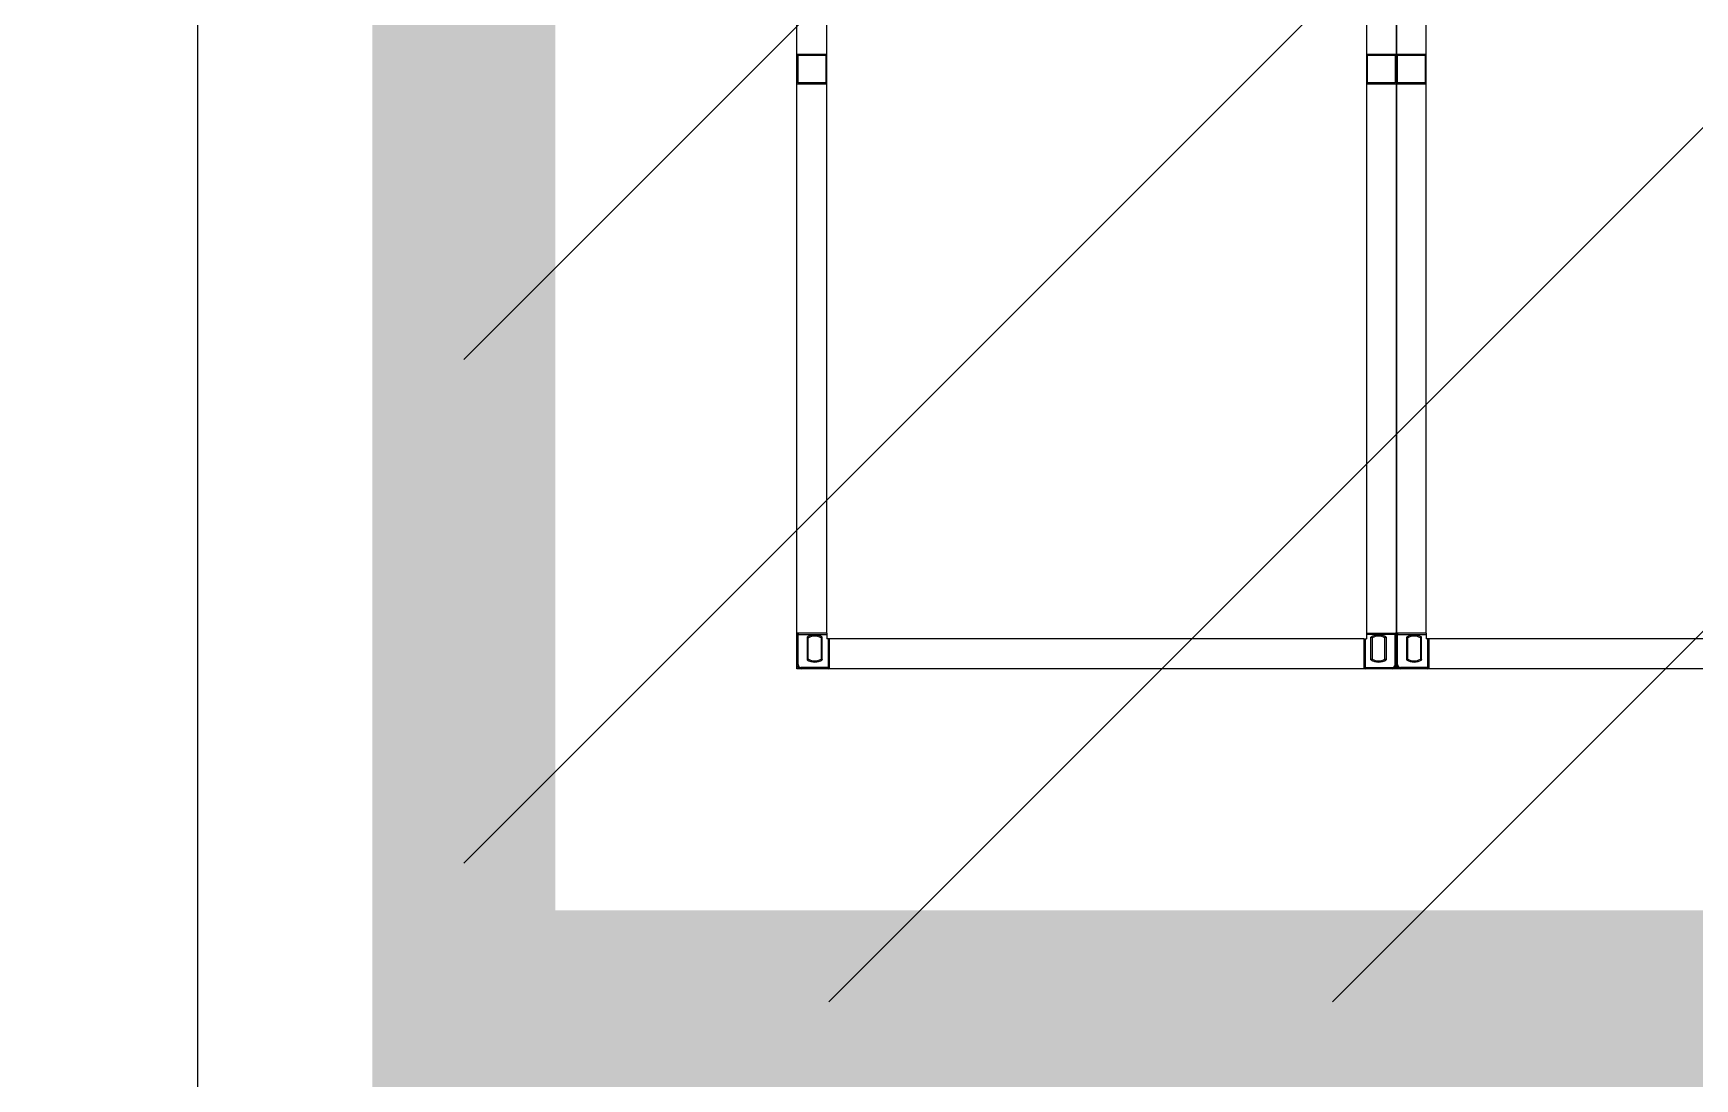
# Model space of a CAD drawing. Header units: millimetres. Extents: x 4133871 to 4440428, y -545651 to -495191.
# Drawn here: x 4276388.4 to 4276887.3, y -501206.1 to -500892.3 of the extents above; entities that cross this region are included whole.
import ezdxf

# ---------------------------------------------------------------- set-up
doc = ezdxf.new("R2010")
doc.units = ezdxf.units.MM
doc.header["$LTSCALE"] = 60
doc.layers.add('3', color=3, linetype='Continuous')
doc.layers.add('SITE BOUNDARY-AP', color=4, linetype='xxx')
doc.styles.get("Standard").update_dxf_attribs({"font": 'romans.shx', "width": 0.75, "bigfont": 'whgtxt.shx'})
doc.linetypes.add('xxx', pattern='A,0.25,-0.022286,["xxx",Standard,S=0.1,R=0,X=0,Y=-0.035957],-0.221744', length=0.49403)

# ---------------------------------------------------------------- blocks, each defined once
blk = doc.blocks.new('KEY PLAN_NEW')
at = {"color": 253}
for p, q in [((-1460.86, -1608.38), (-1460.86, -1495.5)), ((-1406.86, -1495.5), (-1406.86, -1608.38)), ((-1400.86, -1608.38), (-1400.86, -1495.5)), ((-1463.86, -1550.44), (-1463.86, -1553.44)), ((-1463.86, -1550.44), (-1460.86, -1550.44)), ((-1463.74, -1553.32), (-1463.74, -1550.56)), ((-1463.74, -1550.56), (-1460.98, -1550.56)), ((-1460.98, -1550.56), (-1460.98, -1553.32)), ((-1460.98, -1550.56), (-1460.98, -1553.32)), ((-1460.86, -1553.44), (-1460.86, -1550.44)), ((-1406.86, -1550.44), (-1406.86, -1553.44)), ((-1406.86, -1550.44), (-1403.86, -1550.44)), ((-1406.74, -1553.32), (-1406.74, -1550.56)), ((-1406.74, -1550.56), (-1403.98, -1550.56)), ((-1403.98, -1550.56), (-1403.98, -1553.32)), ((-1403.98, -1550.56), (-1403.98, -1553.32)), ((-1403.86, -1553.44), (-1403.86, -1550.44)), ((-1403.86, -1550.44), (-1403.86, -1553.44)), ((-1403.86, -1550.44), (-1400.86, -1550.44)), ((-1403.74, -1553.32), (-1403.74, -1550.56)), ((-1403.74, -1550.56), (-1400.98, -1550.56)), ((-1400.98, -1550.56), (-1400.98, -1553.32)), ((-1400.98, -1550.56), (-1400.98, -1553.32)), ((-1400.86, -1553.44), (-1400.86, -1550.44)), ((-1460.98, -1553.32), (-1463.74, -1553.32)), ((-1403.98, -1553.32), (-1406.74, -1553.32)), ((-1400.98, -1553.32), (-1403.74, -1553.32)), ((-1460.86, -1553.44), (-1463.86, -1553.44)), ((-1403.86, -1553.44), (-1406.86, -1553.44)), ((-1400.86, -1553.44), (-1403.86, -1553.44)), ((-1460.86, -1608.38), (-1460.86, -1608.94)), ((-1460.62, -1608.94), (-1460.86, -1608.94)), ((-1407.1, -1608.94), (-1460.62, -1608.94)), ((-1407.1, -1608.94), (-1406.86, -1608.94)), ((-1406.86, -1608.38), (-1406.86, -1608.94)), ((-1400.86, -1608.38), (-1400.86, -1608.94)), ((-1400.62, -1608.94), (-1400.86, -1608.94)), ((-1347.1, -1608.94), (-1400.62, -1608.94))]:
    blk.add_line(p, q, dxfattribs=at)
at = {"color": 253, "linetype": 'Continuous'}
for p, q in [((-1460.86, -1608.38), (-1463.86, -1608.38)), ((-1463.74, -1608.5), (-1463.86, -1608.5)), ((-1463.74, -1608.38), (-1463.74, -1608.5)), ((-1463.74, -1608.5), (-1460.86, -1608.5)), ((-1463.74, -1611.53), (-1463.74, -1608.5)), ((-1462.84, -1608.78), (-1462.84, -1611.04)), ((-1462.72, -1610.98), (-1462.72, -1608.85)), ((-1461.45, -1608.85), (-1461.45, -1610.98)), ((-1461.33, -1611.04), (-1461.33, -1608.78)), ((-1460.74, -1608.94), (-1460.74, -1611.82)), ((-1460.62, -1608.94), (-1460.62, -1611.94)), ((-1407.1, -1608.94), (-1407.1, -1611.94)), ((-1406.98, -1608.94), (-1406.98, -1611.82)), ((-1406.86, -1608.38), (-1403.86, -1608.38)), ((-1403.98, -1608.5), (-1406.86, -1608.5)), ((-1406.4, -1611.04), (-1406.4, -1608.78)), ((-1406.28, -1608.85), (-1406.28, -1610.98)), ((-1405.01, -1610.98), (-1405.01, -1608.85)), ((-1404.89, -1608.78), (-1404.89, -1611.04)), ((-1403.98, -1608.38), (-1403.98, -1608.5)), ((-1403.98, -1608.5), (-1403.86, -1608.5)), ((-1403.98, -1611.53), (-1403.98, -1608.5)), ((-1400.86, -1608.38), (-1403.86, -1608.38)), ((-1403.74, -1608.5), (-1403.86, -1608.5)), ((-1403.74, -1608.38), (-1403.74, -1608.5)), ((-1403.74, -1608.5), (-1400.86, -1608.5)), ((-1403.74, -1611.53), (-1403.74, -1608.5)), ((-1402.84, -1608.78), (-1402.84, -1611.04)), ((-1402.72, -1610.98), (-1402.72, -1608.85)), ((-1401.45, -1608.85), (-1401.45, -1610.98)), ((-1401.33, -1611.04), (-1401.33, -1608.78)), ((-1400.74, -1608.94), (-1400.74, -1611.82)), ((-1400.62, -1608.94), (-1400.62, -1611.94)), ((-1463.74, -1611.53), (-1463.86, -1611.53)), ((-1403.98, -1611.53), (-1403.86, -1611.53)), ((-1403.74, -1611.53), (-1403.86, -1611.53)), ((-1463.74, -1611.82), (-1463.74, -1611.82)), ((-1463.74, -1611.82), (-1463.74, -1611.82)), ((-1463.45, -1611.82), (-1463.45, -1611.94)), ((-1460.74, -1611.82), (-1463.45, -1611.82)), ((-1460.74, -1611.94), (-1460.74, -1611.82)), ((-1460.62, -1611.82), (-1460.74, -1611.82)), ((-1407.1, -1611.82), (-1406.98, -1611.82)), ((-1406.98, -1611.94), (-1406.98, -1611.82)), ((-1406.98, -1611.82), (-1404.27, -1611.82)), ((-1404.27, -1611.82), (-1404.27, -1611.94)), ((-1403.98, -1611.82), (-1403.98, -1611.82)), ((-1403.98, -1611.82), (-1403.98, -1611.82)), ((-1403.74, -1611.82), (-1403.74, -1611.82)), ((-1403.74, -1611.82), (-1403.74, -1611.82)), ((-1403.45, -1611.82), (-1403.45, -1611.94)), ((-1400.74, -1611.82), (-1403.45, -1611.82)), ((-1400.74, -1611.94), (-1400.74, -1611.82)), ((-1400.62, -1611.82), (-1400.74, -1611.82))]:
    blk.add_line(p, q, dxfattribs=at)
at = {"color": 253}
for points in [[(-1463.86, -1491.94), (-1403.86, -1491.94), (-1403.86, -1611.94), (-1463.86, -1611.94)], [(-1403.86, -1491.94), (-1343.86, -1491.94), (-1343.86, -1611.94), (-1403.86, -1611.94)]]:
    blk.add_lwpolyline(points, close=True, dxfattribs=at)
at = {"color": 253, "linetype": 'Continuous'}
for centre, radius, start, end in [((-1463.74, -1608.5), 0.12, 90, 180), ((-1462.08, -1609.91), 1.36, 56.2792, 123.7208), ((-1462.08, -1609.91), 1.24, 59.1964, 120.8036), ((-1405.64, -1609.91), 1.36, 56.2792, 123.7208), ((-1405.64, -1609.91), 1.24, 59.1964, 120.8036), ((-1403.98, -1608.5), 0.12, 0, 90), ((-1403.74, -1608.5), 0.12, 90, 180), ((-1402.08, -1609.91), 1.36, 56.2792, 123.7208), ((-1402.08, -1609.91), 1.24, 59.1964, 120.8036), ((-1463.45, -1611.53), 0.41, 180, 270), ((-1463.45, -1611.53), 0.29, 180, 270), ((-1462.08, -1609.91), 1.36, 236.2792, 303.7208), ((-1462.08, -1609.91), 1.24, 239.1964, 300.8036), ((-1405.64, -1609.91), 1.36, 236.2792, 303.7208), ((-1405.64, -1609.91), 1.24, 239.1964, 300.8036), ((-1404.27, -1611.53), 0.41, 270, 0), ((-1404.27, -1611.53), 0.29, 270, 0), ((-1403.45, -1611.53), 0.41, 180, 270), ((-1403.45, -1611.53), 0.29, 180, 270), ((-1402.08, -1609.91), 1.36, 236.2792, 303.7208), ((-1402.08, -1609.91), 1.24, 239.1964, 300.8036), ((-1460.74, -1611.82), 0.12, 270, 0), ((-1406.98, -1611.82), 0.12, 180, 270), ((-1400.74, -1611.82), 0.12, 270, 0)]:
    blk.add_arc(centre, radius, start, end, dxfattribs=at)
for points, knots in [([(-1462.84, -1608.78), (-1462.84, -1608.78, 46), (-1462.84, -1608.78, 46), (-1462.83, -1608.78, 46), (-1462.83, -1608.78, 46), (-1462.83, -1608.78, 46), (-1462.83, -1608.79, 46), (-1462.83, -1608.79, 46), (-1462.82, -1608.79, 46), (-1462.82, -1608.79, 46), (-1462.81, -1608.8, 46), (-1462.81, -1608.8, 46), (-1462.8, -1608.8, 46), (-1462.8, -1608.8, 46), (-1462.8, -1608.8, 46), (-1462.8, -1608.8, 46), (-1462.79, -1608.81, 46), (-1462.79, -1608.81, 46), (-1462.79, -1608.81, 46), (-1462.79, -1608.81, 46), (-1462.78, -1608.81, 46), (-1462.78, -1608.82, 46), (-1462.77, -1608.82, 46), (-1462.77, -1608.82, 46), (-1462.76, -1608.82, 46), (-1462.76, -1608.82, 46), (-1462.76, -1608.82, 46), (-1462.76, -1608.82, 46), (-1462.76, -1608.83, 46), (-1462.76, -1608.83, 46), (-1462.75, -1608.83, 46), (-1462.75, -1608.83, 46), (-1462.74, -1608.83, 46), (-1462.74, -1608.83, 46), (-1462.74, -1608.84, 46), (-1462.74, -1608.84, 46), (-1462.74, -1608.84, 46), (-1462.74, -1608.84, 46), (-1462.73, -1608.84, 46), (-1462.73, -1608.84, 46), (-1462.73, -1608.84, 46), (-1462.73, -1608.84, 46), (-1462.73, -1608.84, 46), (-1462.72, -1608.84, 46), (-1462.72, -1608.85, 46), (-1462.72, -1608.85, 46), (-1462.72, -1608.85, 46), (-1462.72, -1608.85, 46), (-1462.72, -1608.85, 46), (-1462.72, -1608.85, 46), (-1462.72, -1608.85, 46), (-1462.72, -1608.85, 46), (-1462.72, -1608.85, 46), (-1462.72, -1608.85, 46)], [0, 0, 0, 0, 0.00782, 0.00782, 0.015639, 0.031279, 0.031279, 0.062557, 0.062557, 0.125114, 0.125114, 0.187671, 0.187671, 0.21895, 0.21895, 0.234589, 0.234589, 0.250228, 0.250228, 0.312785, 0.312785, 0.375342, 0.375342, 0.437899, 0.437899, 0.453538, 0.453538, 0.469178, 0.469178, 0.500456, 0.500456, 0.563013, 0.563013, 0.62557, 0.62557, 0.641209, 0.641209, 0.656849, 0.656849, 0.688127, 0.688127, 0.750684, 0.750684, 0.813241, 0.813241, 0.828881, 0.828881, 0.84452, 0.84452, 0.875798, 0.875798, 0.938355, 1, 1, 1, 1]), ([(-1461.45, -1608.85), (-1461.45, -1608.85, 46), (-1461.45, -1608.85, 46), (-1461.45, -1608.85, 46), (-1461.44, -1608.85, 46), (-1461.44, -1608.85, 46), (-1461.44, -1608.85, 46), (-1461.44, -1608.85, 46), (-1461.44, -1608.85, 46), (-1461.44, -1608.85, 46), (-1461.44, -1608.84, 46), (-1461.44, -1608.84, 46), (-1461.43, -1608.84, 46), (-1461.43, -1608.84, 46), (-1461.43, -1608.84, 46), (-1461.43, -1608.84, 46), (-1461.43, -1608.84, 46), (-1461.43, -1608.84, 46), (-1461.43, -1608.84, 46), (-1461.43, -1608.84, 46), (-1461.42, -1608.83, 46), (-1461.42, -1608.83, 46), (-1461.41, -1608.83, 46), (-1461.41, -1608.83, 46), (-1461.41, -1608.83, 46), (-1461.41, -1608.83, 46), (-1461.4, -1608.82, 46), (-1461.4, -1608.82, 46), (-1461.4, -1608.82, 46), (-1461.4, -1608.82, 46), (-1461.4, -1608.82, 46), (-1461.39, -1608.82, 46), (-1461.39, -1608.82, 46), (-1461.38, -1608.81, 46), (-1461.38, -1608.81, 46), (-1461.37, -1608.81, 46), (-1461.37, -1608.81, 46), (-1461.37, -1608.81, 46), (-1461.37, -1608.8, 46), (-1461.37, -1608.8, 46), (-1461.36, -1608.8, 46), (-1461.36, -1608.8, 46), (-1461.36, -1608.8, 46), (-1461.35, -1608.8, 46), (-1461.35, -1608.79, 46), (-1461.34, -1608.79, 46), (-1461.34, -1608.79, 46), (-1461.33, -1608.79, 46), (-1461.33, -1608.78, 46), (-1461.33, -1608.78, 46), (-1461.33, -1608.78, 46), (-1461.33, -1608.78, 46), (-1461.33, -1608.78, 46), (-1461.33, -1608.78, 46)], [0, 0, 0, 0, 0.06206, 0.12459, 0.12459, 0.155854, 0.155854, 0.171487, 0.171487, 0.187119, 0.187119, 0.249648, 0.249648, 0.312178, 0.312178, 0.343442, 0.343442, 0.359075, 0.359075, 0.374707, 0.374707, 0.437236, 0.437236, 0.499766, 0.499766, 0.53103, 0.53103, 0.546663, 0.546663, 0.562295, 0.562295, 0.624824, 0.624824, 0.687353, 0.687353, 0.749883, 0.749883, 0.765515, 0.765515, 0.781147, 0.781147, 0.812412, 0.812412, 0.874941, 0.874941, 0.937471, 0.937471, 0.968735, 0.968735, 0.984368, 0.992184, 0.992184, 1, 1, 1, 1]), ([(-1406.28, -1608.85), (-1406.28, -1608.85, 46), (-1406.28, -1608.85, 46), (-1406.28, -1608.85, 46), (-1406.28, -1608.85, 46), (-1406.28, -1608.85, 46), (-1406.28, -1608.85, 46), (-1406.28, -1608.85, 46), (-1406.28, -1608.85, 46), (-1406.28, -1608.85, 46), (-1406.28, -1608.84, 46), (-1406.29, -1608.84, 46), (-1406.29, -1608.84, 46), (-1406.29, -1608.84, 46), (-1406.29, -1608.84, 46), (-1406.29, -1608.84, 46), (-1406.3, -1608.84, 46), (-1406.3, -1608.84, 46), (-1406.3, -1608.84, 46), (-1406.3, -1608.84, 46), (-1406.3, -1608.83, 46), (-1406.3, -1608.83, 46), (-1406.31, -1608.83, 46), (-1406.31, -1608.83, 46), (-1406.32, -1608.83, 46), (-1406.32, -1608.83, 46), (-1406.32, -1608.82, 46), (-1406.32, -1608.82, 46), (-1406.32, -1608.82, 46), (-1406.32, -1608.82, 46), (-1406.33, -1608.82, 46), (-1406.33, -1608.82, 46), (-1406.34, -1608.82, 46), (-1406.34, -1608.81, 46), (-1406.35, -1608.81, 46), (-1406.35, -1608.81, 46), (-1406.35, -1608.81, 46), (-1406.35, -1608.81, 46), (-1406.36, -1608.8, 46), (-1406.36, -1608.8, 46), (-1406.36, -1608.8, 46), (-1406.36, -1608.8, 46), (-1406.37, -1608.8, 46), (-1406.37, -1608.8, 46), (-1406.38, -1608.79, 46), (-1406.38, -1608.79, 46), (-1406.39, -1608.79, 46), (-1406.39, -1608.79, 46), (-1406.39, -1608.78, 46), (-1406.39, -1608.78, 46), (-1406.39, -1608.78, 46), (-1406.4, -1608.78, 46), (-1406.4, -1608.78, 46), (-1406.4, -1608.78, 46)], [0, 0, 0, 0, 0.06206, 0.12459, 0.12459, 0.155854, 0.155854, 0.171487, 0.171487, 0.187119, 0.187119, 0.249648, 0.249648, 0.312178, 0.312178, 0.343442, 0.343442, 0.359075, 0.359075, 0.374707, 0.374707, 0.437236, 0.437236, 0.499766, 0.499766, 0.53103, 0.53103, 0.546663, 0.546663, 0.562295, 0.562295, 0.624824, 0.624824, 0.687353, 0.687353, 0.749883, 0.749883, 0.765515, 0.765515, 0.781147, 0.781147, 0.812412, 0.812412, 0.874941, 0.874941, 0.937471, 0.937471, 0.968735, 0.968735, 0.984368, 0.992184, 0.992184, 1, 1, 1, 1]), ([(-1404.89, -1608.78), (-1404.89, -1608.78, 46), (-1404.89, -1608.78, 46), (-1404.89, -1608.78, 46), (-1404.89, -1608.78, 46), (-1404.89, -1608.78, 46), (-1404.89, -1608.79, 46), (-1404.9, -1608.79, 46), (-1404.9, -1608.79, 46), (-1404.91, -1608.79, 46), (-1404.91, -1608.8, 46), (-1404.92, -1608.8, 46), (-1404.92, -1608.8, 46), (-1404.92, -1608.8, 46), (-1404.93, -1608.8, 46), (-1404.93, -1608.8, 46), (-1404.93, -1608.81, 46), (-1404.93, -1608.81, 46), (-1404.93, -1608.81, 46), (-1404.94, -1608.81, 46), (-1404.94, -1608.81, 46), (-1404.95, -1608.82, 46), (-1404.95, -1608.82, 46), (-1404.96, -1608.82, 46), (-1404.96, -1608.82, 46), (-1404.96, -1608.82, 46), (-1404.96, -1608.82, 46), (-1404.96, -1608.82, 46), (-1404.97, -1608.83, 46), (-1404.97, -1608.83, 46), (-1404.97, -1608.83, 46), (-1404.97, -1608.83, 46), (-1404.98, -1608.83, 46), (-1404.98, -1608.83, 46), (-1404.99, -1608.84, 46), (-1404.99, -1608.84, 46), (-1404.99, -1608.84, 46), (-1404.99, -1608.84, 46), (-1404.99, -1608.84, 46), (-1404.99, -1608.84, 46), (-1404.99, -1608.84, 46), (-1404.99, -1608.84, 46), (-1405, -1608.84, 46), (-1405, -1608.84, 46), (-1405, -1608.85, 46), (-1405, -1608.85, 46), (-1405, -1608.85, 46), (-1405, -1608.85, 46), (-1405, -1608.85, 46), (-1405, -1608.85, 46), (-1405.01, -1608.85, 46), (-1405.01, -1608.85, 46), (-1405.01, -1608.85, 46), (-1405.01, -1608.85, 46)], [0, 0, 0, 0, 0.00782, 0.00782, 0.015639, 0.031279, 0.031279, 0.062557, 0.062557, 0.125114, 0.125114, 0.187671, 0.187671, 0.21895, 0.21895, 0.234589, 0.234589, 0.250228, 0.250228, 0.312785, 0.312785, 0.375342, 0.375342, 0.437899, 0.437899, 0.453538, 0.453538, 0.469178, 0.469178, 0.500456, 0.500456, 0.563013, 0.563013, 0.62557, 0.62557, 0.641209, 0.641209, 0.656849, 0.656849, 0.688127, 0.688127, 0.750684, 0.750684, 0.813241, 0.813241, 0.828881, 0.828881, 0.84452, 0.84452, 0.875798, 0.875798, 0.938355, 1, 1, 1, 1]), ([(-1402.84, -1608.78), (-1402.84, -1608.78, 46), (-1402.84, -1608.78, 46), (-1402.83, -1608.78, 46), (-1402.83, -1608.78, 46), (-1402.83, -1608.78, 46), (-1402.83, -1608.79, 46), (-1402.83, -1608.79, 46), (-1402.82, -1608.79, 46), (-1402.82, -1608.79, 46), (-1402.81, -1608.8, 46), (-1402.81, -1608.8, 46), (-1402.8, -1608.8, 46), (-1402.8, -1608.8, 46), (-1402.8, -1608.8, 46), (-1402.8, -1608.8, 46), (-1402.79, -1608.81, 46), (-1402.79, -1608.81, 46), (-1402.79, -1608.81, 46), (-1402.79, -1608.81, 46), (-1402.78, -1608.81, 46), (-1402.78, -1608.82, 46), (-1402.77, -1608.82, 46), (-1402.77, -1608.82, 46), (-1402.76, -1608.82, 46), (-1402.76, -1608.82, 46), (-1402.76, -1608.82, 46), (-1402.76, -1608.82, 46), (-1402.76, -1608.83, 46), (-1402.76, -1608.83, 46), (-1402.75, -1608.83, 46), (-1402.75, -1608.83, 46), (-1402.74, -1608.83, 46), (-1402.74, -1608.83, 46), (-1402.74, -1608.84, 46), (-1402.74, -1608.84, 46), (-1402.74, -1608.84, 46), (-1402.74, -1608.84, 46), (-1402.73, -1608.84, 46), (-1402.73, -1608.84, 46), (-1402.73, -1608.84, 46), (-1402.73, -1608.84, 46), (-1402.73, -1608.84, 46), (-1402.72, -1608.84, 46), (-1402.72, -1608.85, 46), (-1402.72, -1608.85, 46), (-1402.72, -1608.85, 46), (-1402.72, -1608.85, 46), (-1402.72, -1608.85, 46), (-1402.72, -1608.85, 46), (-1402.72, -1608.85, 46), (-1402.72, -1608.85, 46), (-1402.72, -1608.85, 46), (-1402.72, -1608.85, 46)], [0, 0, 0, 0, 0.00782, 0.00782, 0.015639, 0.031279, 0.031279, 0.062557, 0.062557, 0.125114, 0.125114, 0.187671, 0.187671, 0.21895, 0.21895, 0.234589, 0.234589, 0.250228, 0.250228, 0.312785, 0.312785, 0.375342, 0.375342, 0.437899, 0.437899, 0.453538, 0.453538, 0.469178, 0.469178, 0.500456, 0.500456, 0.563013, 0.563013, 0.62557, 0.62557, 0.641209, 0.641209, 0.656849, 0.656849, 0.688127, 0.688127, 0.750684, 0.750684, 0.813241, 0.813241, 0.828881, 0.828881, 0.84452, 0.84452, 0.875798, 0.875798, 0.938355, 1, 1, 1, 1]), ([(-1401.45, -1608.85), (-1401.45, -1608.85, 46), (-1401.45, -1608.85, 46), (-1401.45, -1608.85, 46), (-1401.44, -1608.85, 46), (-1401.44, -1608.85, 46), (-1401.44, -1608.85, 46), (-1401.44, -1608.85, 46), (-1401.44, -1608.85, 46), (-1401.44, -1608.85, 46), (-1401.44, -1608.84, 46), (-1401.44, -1608.84, 46), (-1401.43, -1608.84, 46), (-1401.43, -1608.84, 46), (-1401.43, -1608.84, 46), (-1401.43, -1608.84, 46), (-1401.43, -1608.84, 46), (-1401.43, -1608.84, 46), (-1401.43, -1608.84, 46), (-1401.43, -1608.84, 46), (-1401.42, -1608.83, 46), (-1401.42, -1608.83, 46), (-1401.41, -1608.83, 46), (-1401.41, -1608.83, 46), (-1401.41, -1608.83, 46), (-1401.41, -1608.83, 46), (-1401.4, -1608.82, 46), (-1401.4, -1608.82, 46), (-1401.4, -1608.82, 46), (-1401.4, -1608.82, 46), (-1401.4, -1608.82, 46), (-1401.39, -1608.82, 46), (-1401.39, -1608.82, 46), (-1401.38, -1608.81, 46), (-1401.38, -1608.81, 46), (-1401.37, -1608.81, 46), (-1401.37, -1608.81, 46), (-1401.37, -1608.81, 46), (-1401.37, -1608.8, 46), (-1401.37, -1608.8, 46), (-1401.36, -1608.8, 46), (-1401.36, -1608.8, 46), (-1401.36, -1608.8, 46), (-1401.35, -1608.8, 46), (-1401.35, -1608.79, 46), (-1401.34, -1608.79, 46), (-1401.34, -1608.79, 46), (-1401.33, -1608.79, 46), (-1401.33, -1608.78, 46), (-1401.33, -1608.78, 46), (-1401.33, -1608.78, 46), (-1401.33, -1608.78, 46), (-1401.33, -1608.78, 46), (-1401.33, -1608.78, 46)], [0, 0, 0, 0, 0.06206, 0.12459, 0.12459, 0.155854, 0.155854, 0.171487, 0.171487, 0.187119, 0.187119, 0.249648, 0.249648, 0.312178, 0.312178, 0.343442, 0.343442, 0.359075, 0.359075, 0.374707, 0.374707, 0.437236, 0.437236, 0.499766, 0.499766, 0.53103, 0.53103, 0.546663, 0.546663, 0.562295, 0.562295, 0.624824, 0.624824, 0.687353, 0.687353, 0.749883, 0.749883, 0.765515, 0.765515, 0.781147, 0.781147, 0.812412, 0.812412, 0.874941, 0.874941, 0.937471, 0.937471, 0.968735, 0.968735, 0.984368, 0.992184, 0.992184, 1, 1, 1, 1]), ([(-1462.84, -1611.04), (-1462.84, -1611.04, 46), (-1462.84, -1611.04, 46), (-1462.83, -1611.04, 46), (-1462.83, -1611.04, 46), (-1462.83, -1611.04, 46), (-1462.83, -1611.04, 46), (-1462.83, -1611.04, 46), (-1462.82, -1611.04, 46), (-1462.82, -1611.03, 46), (-1462.81, -1611.03, 46), (-1462.81, -1611.03, 46), (-1462.8, -1611.03, 46), (-1462.8, -1611.03, 46), (-1462.8, -1611.02, 46), (-1462.8, -1611.02, 46), (-1462.79, -1611.02, 46), (-1462.79, -1611.02, 46), (-1462.79, -1611.02, 46), (-1462.79, -1611.02, 46), (-1462.78, -1611.01, 46), (-1462.78, -1611.01, 46), (-1462.77, -1611.01, 46), (-1462.77, -1611.01, 46), (-1462.76, -1611, 46), (-1462.76, -1611, 46), (-1462.76, -1611, 46), (-1462.76, -1611, 46), (-1462.76, -1611, 46), (-1462.76, -1611, 46), (-1462.75, -1611, 46), (-1462.75, -1611, 46), (-1462.74, -1610.99, 46), (-1462.74, -1610.99, 46), (-1462.74, -1610.99, 46), (-1462.74, -1610.99, 46), (-1462.74, -1610.99, 46), (-1462.74, -1610.99, 46), (-1462.73, -1610.99, 46), (-1462.73, -1610.99, 46), (-1462.73, -1610.99, 46), (-1462.73, -1610.99, 46), (-1462.73, -1610.98, 46), (-1462.72, -1610.98, 46), (-1462.72, -1610.98, 46), (-1462.72, -1610.98, 46), (-1462.72, -1610.98, 46), (-1462.72, -1610.98, 46), (-1462.72, -1610.98, 46), (-1462.72, -1610.98, 46), (-1462.72, -1610.98, 46), (-1462.72, -1610.98, 46), (-1462.72, -1610.98, 46), (-1462.72, -1610.98, 46)], [0, 0, 0, 0, 0.00782, 0.00782, 0.015639, 0.031279, 0.031279, 0.062557, 0.062557, 0.125114, 0.125114, 0.187671, 0.187671, 0.21895, 0.21895, 0.234589, 0.234589, 0.250228, 0.250228, 0.312785, 0.312785, 0.375342, 0.375342, 0.437899, 0.437899, 0.453538, 0.453538, 0.469178, 0.469178, 0.500456, 0.500456, 0.563013, 0.563013, 0.62557, 0.62557, 0.641209, 0.641209, 0.656849, 0.656849, 0.688127, 0.688127, 0.750684, 0.750684, 0.813241, 0.813241, 0.828881, 0.828881, 0.84452, 0.84452, 0.875798, 0.875798, 0.938355, 1, 1, 1, 1]), ([(-1461.45, -1610.98), (-1461.45, -1610.98, 46), (-1461.45, -1610.98, 46), (-1461.45, -1610.98, 46), (-1461.44, -1610.98, 46), (-1461.44, -1610.98, 46), (-1461.44, -1610.98, 46), (-1461.44, -1610.98, 46), (-1461.44, -1610.98, 46), (-1461.44, -1610.98, 46), (-1461.44, -1610.98, 46), (-1461.44, -1610.98, 46), (-1461.43, -1610.99, 46), (-1461.43, -1610.99, 46), (-1461.43, -1610.99, 46), (-1461.43, -1610.99, 46), (-1461.43, -1610.99, 46), (-1461.43, -1610.99, 46), (-1461.43, -1610.99, 46), (-1461.43, -1610.99, 46), (-1461.42, -1610.99, 46), (-1461.42, -1610.99, 46), (-1461.41, -1611, 46), (-1461.41, -1611, 46), (-1461.41, -1611, 46), (-1461.41, -1611, 46), (-1461.4, -1611, 46), (-1461.4, -1611, 46), (-1461.4, -1611, 46), (-1461.4, -1611, 46), (-1461.4, -1611.01, 46), (-1461.39, -1611.01, 46), (-1461.39, -1611.01, 46), (-1461.38, -1611.01, 46), (-1461.38, -1611.02, 46), (-1461.37, -1611.02, 46), (-1461.37, -1611.02, 46), (-1461.37, -1611.02, 46), (-1461.37, -1611.02, 46), (-1461.37, -1611.02, 46), (-1461.36, -1611.03, 46), (-1461.36, -1611.03, 46), (-1461.36, -1611.03, 46), (-1461.35, -1611.03, 46), (-1461.35, -1611.03, 46), (-1461.34, -1611.04, 46), (-1461.34, -1611.04, 46), (-1461.33, -1611.04, 46), (-1461.33, -1611.04, 46), (-1461.33, -1611.04, 46), (-1461.33, -1611.04, 46), (-1461.33, -1611.04, 46), (-1461.33, -1611.04, 46), (-1461.33, -1611.04, 46)], [0, 0, 0, 0, 0.06206, 0.12459, 0.12459, 0.155854, 0.155854, 0.171487, 0.171487, 0.187119, 0.187119, 0.249648, 0.249648, 0.312178, 0.312178, 0.343442, 0.343442, 0.359075, 0.359075, 0.374707, 0.374707, 0.437236, 0.437236, 0.499766, 0.499766, 0.53103, 0.53103, 0.546663, 0.546663, 0.562295, 0.562295, 0.624824, 0.624824, 0.687353, 0.687353, 0.749883, 0.749883, 0.765515, 0.765515, 0.781147, 0.781147, 0.812412, 0.812412, 0.874941, 0.874941, 0.937471, 0.937471, 0.968735, 0.968735, 0.984368, 0.992184, 0.992184, 1, 1, 1, 1]), ([(-1406.28, -1610.98), (-1406.28, -1610.98, 46), (-1406.28, -1610.98, 46), (-1406.28, -1610.98, 46), (-1406.28, -1610.98, 46), (-1406.28, -1610.98, 46), (-1406.28, -1610.98, 46), (-1406.28, -1610.98, 46), (-1406.28, -1610.98, 46), (-1406.28, -1610.98, 46), (-1406.28, -1610.98, 46), (-1406.29, -1610.98, 46), (-1406.29, -1610.99, 46), (-1406.29, -1610.99, 46), (-1406.29, -1610.99, 46), (-1406.29, -1610.99, 46), (-1406.3, -1610.99, 46), (-1406.3, -1610.99, 46), (-1406.3, -1610.99, 46), (-1406.3, -1610.99, 46), (-1406.3, -1610.99, 46), (-1406.3, -1610.99, 46), (-1406.31, -1611, 46), (-1406.31, -1611, 46), (-1406.32, -1611, 46), (-1406.32, -1611, 46), (-1406.32, -1611, 46), (-1406.32, -1611, 46), (-1406.32, -1611, 46), (-1406.32, -1611, 46), (-1406.33, -1611.01, 46), (-1406.33, -1611.01, 46), (-1406.34, -1611.01, 46), (-1406.34, -1611.01, 46), (-1406.35, -1611.02, 46), (-1406.35, -1611.02, 46), (-1406.35, -1611.02, 46), (-1406.35, -1611.02, 46), (-1406.36, -1611.02, 46), (-1406.36, -1611.02, 46), (-1406.36, -1611.03, 46), (-1406.36, -1611.03, 46), (-1406.37, -1611.03, 46), (-1406.37, -1611.03, 46), (-1406.38, -1611.03, 46), (-1406.38, -1611.04, 46), (-1406.39, -1611.04, 46), (-1406.39, -1611.04, 46), (-1406.39, -1611.04, 46), (-1406.39, -1611.04, 46), (-1406.39, -1611.04, 46), (-1406.4, -1611.04, 46), (-1406.4, -1611.04, 46), (-1406.4, -1611.04, 46)], [0, 0, 0, 0, 0.06206, 0.12459, 0.12459, 0.155854, 0.155854, 0.171487, 0.171487, 0.187119, 0.187119, 0.249648, 0.249648, 0.312178, 0.312178, 0.343442, 0.343442, 0.359075, 0.359075, 0.374707, 0.374707, 0.437236, 0.437236, 0.499766, 0.499766, 0.53103, 0.53103, 0.546663, 0.546663, 0.562295, 0.562295, 0.624824, 0.624824, 0.687353, 0.687353, 0.749883, 0.749883, 0.765515, 0.765515, 0.781147, 0.781147, 0.812412, 0.812412, 0.874941, 0.874941, 0.937471, 0.937471, 0.968735, 0.968735, 0.984368, 0.992184, 0.992184, 1, 1, 1, 1]), ([(-1404.89, -1611.04), (-1404.89, -1611.04, 46), (-1404.89, -1611.04, 46), (-1404.89, -1611.04, 46), (-1404.89, -1611.04, 46), (-1404.89, -1611.04, 46), (-1404.89, -1611.04, 46), (-1404.9, -1611.04, 46), (-1404.9, -1611.04, 46), (-1404.91, -1611.03, 46), (-1404.91, -1611.03, 46), (-1404.92, -1611.03, 46), (-1404.92, -1611.03, 46), (-1404.92, -1611.03, 46), (-1404.93, -1611.02, 46), (-1404.93, -1611.02, 46), (-1404.93, -1611.02, 46), (-1404.93, -1611.02, 46), (-1404.93, -1611.02, 46), (-1404.94, -1611.02, 46), (-1404.94, -1611.01, 46), (-1404.95, -1611.01, 46), (-1404.95, -1611.01, 46), (-1404.96, -1611.01, 46), (-1404.96, -1611, 46), (-1404.96, -1611, 46), (-1404.96, -1611, 46), (-1404.96, -1611, 46), (-1404.97, -1611, 46), (-1404.97, -1611, 46), (-1404.97, -1611, 46), (-1404.97, -1611, 46), (-1404.98, -1610.99, 46), (-1404.98, -1610.99, 46), (-1404.99, -1610.99, 46), (-1404.99, -1610.99, 46), (-1404.99, -1610.99, 46), (-1404.99, -1610.99, 46), (-1404.99, -1610.99, 46), (-1404.99, -1610.99, 46), (-1404.99, -1610.99, 46), (-1404.99, -1610.99, 46), (-1405, -1610.98, 46), (-1405, -1610.98, 46), (-1405, -1610.98, 46), (-1405, -1610.98, 46), (-1405, -1610.98, 46), (-1405, -1610.98, 46), (-1405, -1610.98, 46), (-1405, -1610.98, 46), (-1405.01, -1610.98, 46), (-1405.01, -1610.98, 46), (-1405.01, -1610.98, 46), (-1405.01, -1610.98, 46)], [0, 0, 0, 0, 0.00782, 0.00782, 0.015639, 0.031279, 0.031279, 0.062557, 0.062557, 0.125114, 0.125114, 0.187671, 0.187671, 0.21895, 0.21895, 0.234589, 0.234589, 0.250228, 0.250228, 0.312785, 0.312785, 0.375342, 0.375342, 0.437899, 0.437899, 0.453538, 0.453538, 0.469178, 0.469178, 0.500456, 0.500456, 0.563013, 0.563013, 0.62557, 0.62557, 0.641209, 0.641209, 0.656849, 0.656849, 0.688127, 0.688127, 0.750684, 0.750684, 0.813241, 0.813241, 0.828881, 0.828881, 0.84452, 0.84452, 0.875798, 0.875798, 0.938355, 1, 1, 1, 1]), ([(-1402.84, -1611.04), (-1402.84, -1611.04, 46), (-1402.84, -1611.04, 46), (-1402.83, -1611.04, 46), (-1402.83, -1611.04, 46), (-1402.83, -1611.04, 46), (-1402.83, -1611.04, 46), (-1402.83, -1611.04, 46), (-1402.82, -1611.04, 46), (-1402.82, -1611.03, 46), (-1402.81, -1611.03, 46), (-1402.81, -1611.03, 46), (-1402.8, -1611.03, 46), (-1402.8, -1611.03, 46), (-1402.8, -1611.02, 46), (-1402.8, -1611.02, 46), (-1402.79, -1611.02, 46), (-1402.79, -1611.02, 46), (-1402.79, -1611.02, 46), (-1402.79, -1611.02, 46), (-1402.78, -1611.01, 46), (-1402.78, -1611.01, 46), (-1402.77, -1611.01, 46), (-1402.77, -1611.01, 46), (-1402.76, -1611, 46), (-1402.76, -1611, 46), (-1402.76, -1611, 46), (-1402.76, -1611, 46), (-1402.76, -1611, 46), (-1402.76, -1611, 46), (-1402.75, -1611, 46), (-1402.75, -1611, 46), (-1402.74, -1610.99, 46), (-1402.74, -1610.99, 46), (-1402.74, -1610.99, 46), (-1402.74, -1610.99, 46), (-1402.74, -1610.99, 46), (-1402.74, -1610.99, 46), (-1402.73, -1610.99, 46), (-1402.73, -1610.99, 46), (-1402.73, -1610.99, 46), (-1402.73, -1610.99, 46), (-1402.73, -1610.98, 46), (-1402.72, -1610.98, 46), (-1402.72, -1610.98, 46), (-1402.72, -1610.98, 46), (-1402.72, -1610.98, 46), (-1402.72, -1610.98, 46), (-1402.72, -1610.98, 46), (-1402.72, -1610.98, 46), (-1402.72, -1610.98, 46), (-1402.72, -1610.98, 46), (-1402.72, -1610.98, 46), (-1402.72, -1610.98, 46)], [0, 0, 0, 0, 0.00782, 0.00782, 0.015639, 0.031279, 0.031279, 0.062557, 0.062557, 0.125114, 0.125114, 0.187671, 0.187671, 0.21895, 0.21895, 0.234589, 0.234589, 0.250228, 0.250228, 0.312785, 0.312785, 0.375342, 0.375342, 0.437899, 0.437899, 0.453538, 0.453538, 0.469178, 0.469178, 0.500456, 0.500456, 0.563013, 0.563013, 0.62557, 0.62557, 0.641209, 0.641209, 0.656849, 0.656849, 0.688127, 0.688127, 0.750684, 0.750684, 0.813241, 0.813241, 0.828881, 0.828881, 0.84452, 0.84452, 0.875798, 0.875798, 0.938355, 1, 1, 1, 1]), ([(-1401.45, -1610.98), (-1401.45, -1610.98, 46), (-1401.45, -1610.98, 46), (-1401.45, -1610.98, 46), (-1401.44, -1610.98, 46), (-1401.44, -1610.98, 46), (-1401.44, -1610.98, 46), (-1401.44, -1610.98, 46), (-1401.44, -1610.98, 46), (-1401.44, -1610.98, 46), (-1401.44, -1610.98, 46), (-1401.44, -1610.98, 46), (-1401.43, -1610.99, 46), (-1401.43, -1610.99, 46), (-1401.43, -1610.99, 46), (-1401.43, -1610.99, 46), (-1401.43, -1610.99, 46), (-1401.43, -1610.99, 46), (-1401.43, -1610.99, 46), (-1401.43, -1610.99, 46), (-1401.42, -1610.99, 46), (-1401.42, -1610.99, 46), (-1401.41, -1611, 46), (-1401.41, -1611, 46), (-1401.41, -1611, 46), (-1401.41, -1611, 46), (-1401.4, -1611, 46), (-1401.4, -1611, 46), (-1401.4, -1611, 46), (-1401.4, -1611, 46), (-1401.4, -1611.01, 46), (-1401.39, -1611.01, 46), (-1401.39, -1611.01, 46), (-1401.38, -1611.01, 46), (-1401.38, -1611.02, 46), (-1401.37, -1611.02, 46), (-1401.37, -1611.02, 46), (-1401.37, -1611.02, 46), (-1401.37, -1611.02, 46), (-1401.37, -1611.02, 46), (-1401.36, -1611.03, 46), (-1401.36, -1611.03, 46), (-1401.36, -1611.03, 46), (-1401.35, -1611.03, 46), (-1401.35, -1611.03, 46), (-1401.34, -1611.04, 46), (-1401.34, -1611.04, 46), (-1401.33, -1611.04, 46), (-1401.33, -1611.04, 46), (-1401.33, -1611.04, 46), (-1401.33, -1611.04, 46), (-1401.33, -1611.04, 46), (-1401.33, -1611.04, 46), (-1401.33, -1611.04, 46)], [0, 0, 0, 0, 0.06206, 0.12459, 0.12459, 0.155854, 0.155854, 0.171487, 0.171487, 0.187119, 0.187119, 0.249648, 0.249648, 0.312178, 0.312178, 0.343442, 0.343442, 0.359075, 0.359075, 0.374707, 0.374707, 0.437236, 0.437236, 0.499766, 0.499766, 0.53103, 0.53103, 0.546663, 0.546663, 0.562295, 0.562295, 0.624824, 0.624824, 0.687353, 0.687353, 0.749883, 0.749883, 0.765515, 0.765515, 0.781147, 0.781147, 0.812412, 0.812412, 0.874941, 0.874941, 0.937471, 0.937471, 0.968735, 0.968735, 0.984368, 0.992184, 0.992184, 1, 1, 1, 1])]:
    blk.add_open_spline(points, degree=3, knots=knots, dxfattribs=at)
at = {"layer": 'SITE BOUNDARY-AP', "color": 253, "linetype": 'Continuous', "ltscale": 10000, "flags": 128}
blk.add_lwpolyline([(-1523.86, -1411.89), (-1523.86, -1932.07)], dxfattribs=at)

msp = doc.modelspace()

# ---------------------------------------------------------------- hatches: boundary and pattern name
at = {"layer": '3'}
h = msp.add_hatch(dxfattribs=at)
h.set_pattern_fill('ANSI31', color=256, scale=855.36)
h.set_pattern_definition([(45, (64725.06, -107751.94), (-75.603857, 75.603857), [])])
h.paths.add_polyline_path([(4276337.71, -500083.05), (4276517.71, -500083.05), (4276517.71, -499723.05), (4277057.71, -499723.05), (4277057.71, -499543.05), (4278157.71, -499543.05), (4278157.71, -499665.45), (4278998.07, -499665.45), (4278998.07, -500263.05), (4279057.71, -500263.05), (4279057.71, -501723.05), (4277806.71, -501723.05), (4277806.71, -501727.55), (4277797.71, -501727.55), (4277797.71, -501903.05), (4277237.71, -501903.05), (4277237.71, -501543.05), (4276877.71, -501543.05), (4276877.71, -501183.05), (4276517.71, -501183.05), (4276517.71, -500823.05), (4275977.71, -500823.05), (4275977.71, -500443.05), (4276337.71, -500443.05)])

# ---------------------------------------------------------------- linework, layer by layer
at = {"layer": '3', "const_width": 55}
msp.add_lwpolyline([(4276337.71, -500083.05), (4276517.71, -500083.05), (4276517.71, -499723.05), (4277057.71, -499723.05), (4277057.71, -499543.05), (4278157.71, -499543.05), (4278157.71, -499665.45), (4278998.07, -499665.45), (4278998.07, -500263.05), (4279057.71, -500263.05), (4279057.71, -501723.05), (4277806.71, -501723.05), (4277806.71, -501727.55), (4277797.71, -501727.55), (4277797.71, -501903.05), (4277237.71, -501903.05), (4277237.71, -501543.05), (4276877.71, -501543.05), (4276877.71, -501183.05), (4276517.71, -501183.05), (4276517.71, -500823.05), (4275977.71, -500823.05), (4275977.71, -500443.05), (4276337.71, -500443.05)], close=True, dxfattribs=at)

# ---------------------------------------------------------------- block references
at = {"xscale": 3, "yscale": 3, "zscale": 3}
msp.add_blockref('KEY PLAN_NEW', (4281009.3, -496247.22), dxfattribs=at)

doc.saveas('drawing.dxf')
